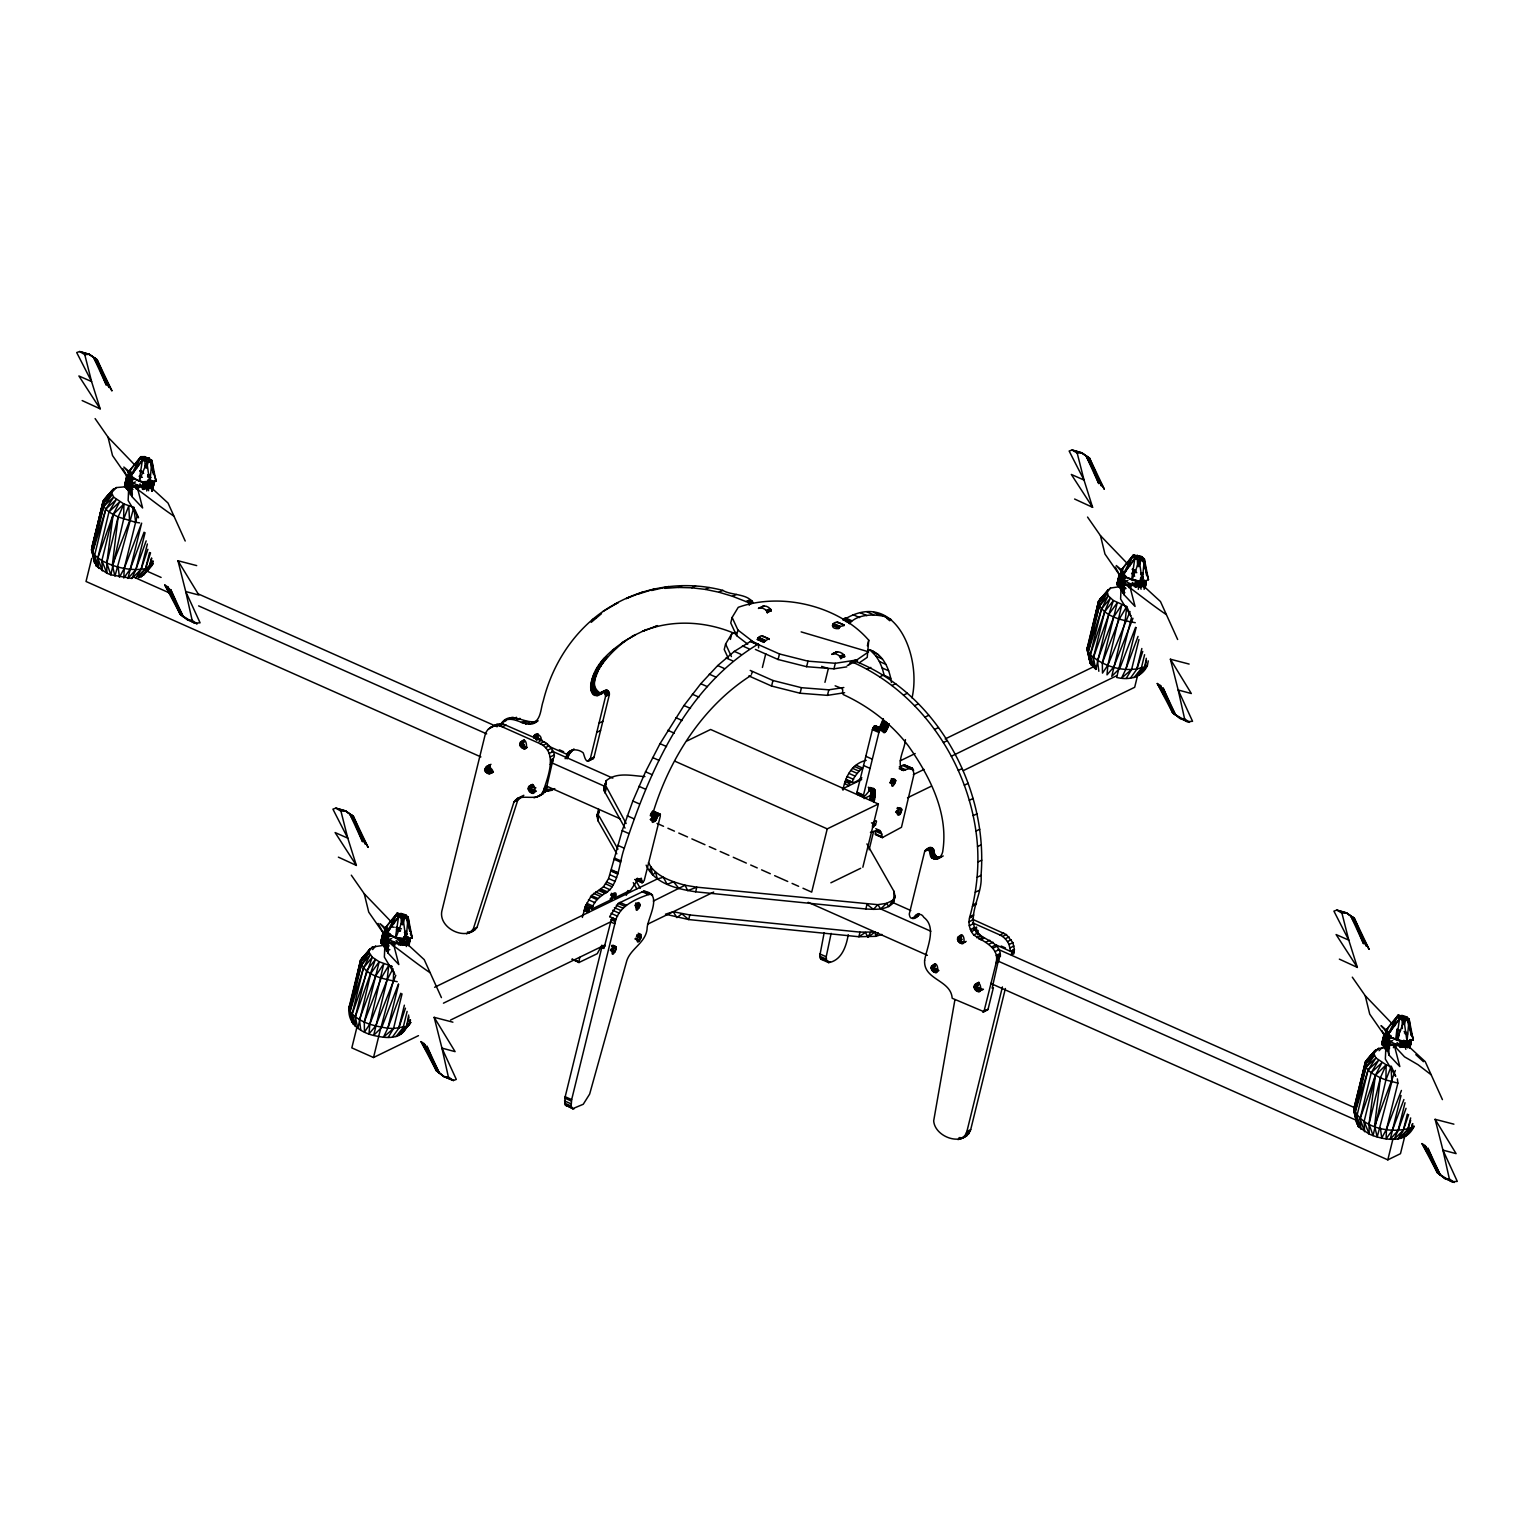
<?xml version="1.0" encoding="UTF-8"?>
<svg xmlns="http://www.w3.org/2000/svg" width="1534" height="1534" viewBox="0 0 1534 1534"><rect width="100%" height="100%" fill="white"/><g stroke="black" fill="none" stroke-linecap="round" stroke-linejoin="round"><path stroke-width="1.5" d="M837.717 622.67C833.288 620.407 828.264 629.439 838.83 628.633M844.237 625.565L840.21 626.447L838.964 628.211L832.463 625.316M974.09 987.359C981.434 972.288 984.214 1002.776 974.09 987.359L977.906 985.518L978.826 982.508M547.331 745.639L566.698 754.229C570.341 748.458 578.26 748.841 583.15 752.772C584.55 755.648 585.643 765.025 590.226 759.081L605.566 696.436C604.243 685.391 595.211 702.936 591.434 691.297C588.136 665.334 616.342 645.315 635.69 634.616L621.903 642.688M601.788 693.982C578.778 682.131 615.364 647.482 625.699 640.848M931.138 968.261C938.501 953.208 941.224 983.697 931.138 968.261L934.954 966.401L935.376 964.1L931.56 965.96M519.873 744.527C527.351 729.475 529.863 759.982 519.873 744.527L523.669 742.686L524.302 740.04L520.505 741.9M528.195 788.917C535.673 773.865 538.185 804.372 528.195 788.917L532.01 787.076L532.643 784.43L528.827 786.29M957.484 939.268C964.982 924.177 967.417 954.762 957.484 939.268L961.3 937.427L961.722 935.126L957.906 936.967M488.023 765.965C504.13 777.297 472.779 774.133 490.036 764.814L487.179 766.156M489.576 773.941L493.373 772.081L489.25 768.994L490.247 764.737M747.729 644.184L736.569 635.575L730.759 622.977L732.121 617.435L738.237 607.33C780.998 591.951 838.83 605.642 868.743 640.215L867.228 657.357L859.347 662.803M841.572 688.459C844.199 689.725 841.341 692.85 843.278 694.576C868.627 706.215 891.446 723.645 908.416 745.965C929.393 775.648 948.415 812.579 942.931 850.085C942.72 855.665 937.121 862.319 931.579 857.602C930.429 854.649 929.048 845.56 924.676 851.447L909.259 914.053C911.004 925.673 918.041 907.725 923.851 917.37C937.293 927.571 926.421 948.261 924.618 960.533M940.879 857.238C931.215 859.788 936.392 840.996 925.903 849.74M147.878 549.287L141.09 569.382L131.866 578.452L110.793 574.79L123.64 519.144L123.909 503.977L113.65 497.15L111.522 492.587L112.059 490.554L116.316 487.582L128.914 486.489M1365.356 1067.012L1366.756 1059.994L1375.94 1049.716L1366.756 1059.994L1355.96 1103.886L1365.318 1062.084L1374.33 1051.384L1365.318 1062.084L1354.004 1108.296C1361.003 1129.062 1395.326 1135.007 1413.945 1126.512C1406.525 1143.175 1386.889 1140.51 1373.064 1135.62L1385.911 1079.974L1386.161 1064.807L1375.921 1057.981L1373.793 1053.417L1374.33 1051.384L1378.587 1048.412L1389.574 1047.281M868.781 790.93L868.743 789.588L875.262 792.464L874.073 802.224M869.74 800.288L870.948 791.908M758.582 644.74L750.433 641.461L734.326 651.394L717.701 665.564L700.789 683.723L683.972 705.525L660.023 743.664L645.546 771.775L632.833 801.016L622.21 830.603L608.614 878.522L603.437 886.805L591.434 895.568L585.413 906.153L591.913 909.068L611.913 899.327C607.33 899.499 612.967 896.201 614.309 898.176L630.666 890.199L637.895 879.653L641.385 878.253L641.941 882.721L644.165 880.765L660.291 816.203C660.061 808.245 650.148 834.036 652.199 815.513C668.556 760.135 702.054 706.656 750.989 675.478M517.303 798.505C526.047 794.516 541.464 802.685 544.282 788.227C548.482 774.996 557.513 752.043 540.045 743.664L502.27 726.867C495.367 723.358 486.451 727.787 484.993 735.361L441.811 911.215C438.456 928.3 466.24 941.914 477.016 927.399L517.783 800.077L523.823 795.283L517.303 798.505L513.967 801.937L473.201 929.24L469.174 932.94M924.618 960.552C923.41 980.092 950.927 979.727 952.173 998.25L983.908 1011.692L996.122 962.93C1000.072 947.705 983.601 941.665 973.745 934.973C969.469 930.045 967.916 923.008 969.814 916.776C977.561 888.972 980.053 859.73 975.931 831.102C965.691 759.253 919.403 691.7 852.31 662.036C849.107 660.694 850.085 666.312 847.247 665.353M986.745 1010.043L988.049 1009.314L993.399 987.57L992.134 988.184L999.094 957.254M995.624 944.733L1010.561 951.387L1014.377 949.488L1013.916 953.803L1011.385 955.03L1011.826 950.773L1014.377 949.488L1012.881 942.662L1006.381 934.589L972.307 919.154M185.211 541.023L168.031 503.056L151.348 487.716L148.012 488.694L131.598 485.012L128.76 486.048L128.147 500.506L138.52 517.783L134.954 509.633M441.428 997.618L424.228 959.651L407.545 944.311L404.228 945.27L387.814 941.608L384.976 942.643L384.363 957.101L394.717 974.358L391.17 966.228M762.724 636.629C762.379 634.079 757.47 637.569 757.336 639.62M769.224 639.525L768.63 638.662L764.009 641.979L757.508 639.084M1177.652 639.505L1160.471 601.539L1143.789 586.199L1140.452 587.158L1124.039 583.495L1121.201 584.531L1120.606 598.989L1130.961 616.246L1127.394 608.116M1442.42 1099.61L1425.22 1061.624L1408.538 1046.303L1405.221 1047.262L1388.807 1043.58L1385.969 1044.635L1385.355 1059.093L1395.71 1076.35L1391.261 1066.168M152.575 481.772L156.008 481.216L151.885 460.488L144.81 456.653L140.84 456.691L128.396 472.146L128.3 474.198C134.704 481.024 147.283 485.127 156.008 481.216L156.104 479.164M137.907 480.334L130.313 476.633L140.84 456.691L151.885 460.488L149.833 483.037L139.191 481.139L142.298 460.603L146.133 458.129L149.392 458.225L153.515 474.428M388.639 950.773L384.229 946.996L387.795 930.716L389.463 929.681L397.057 913.286L405.59 914.82L408.102 917.083L412.205 937.811C403.365 942.068 390.902 937.868 384.516 930.793L384.612 928.741L397.057 913.286L405.59 914.82L409.712 931.004M393.701 971.597L393.241 981.146L378.63 1036.428C363.385 1034.261 345.975 1024.846 349.33 1006.304L360.548 960.15L372.455 947.034L384.037 945.289M402.541 945.347L404.056 939L410.019 939.172L395.983 937.542L386.53 933.228L397.057 913.286L402.349 914.724L408.102 917.083L406.031 939.633L395.408 937.734L398.514 917.198L402.349 914.724L405.59 914.82L402.617 924.81M996.563 958.482L1000.36 956.602C1001.069 940.515 981.664 940.879 975.202 929.757C968.107 911.982 982.93 893.747 981.031 875.377C988.395 787.747 936.43 692.428 853.863 660.694M1124.019 572.604L1125.688 571.568L1133.281 555.174L1138.573 556.612L1143.29 560.619L1148.448 579.699L1144.326 558.97L1141.833 556.708L1133.281 555.174L1120.836 570.629L1120.74 572.681C1127.145 579.756 1139.589 583.955 1148.448 579.699L1141.833 556.708L1133.281 555.174L1120.836 570.629L1125.477 576.017L1121.987 590.763L1124.882 592.661M1131.517 617.377L1116.656 677.434C1128.41 680.387 1141.795 677.875 1147.355 665.583L1148.276 660.905M1126.512 576.937L1122.754 575.116L1132.245 556.823L1138.573 556.612L1144.326 558.97L1142.274 581.52L1131.632 579.622L1134.738 559.085L1138.573 556.612L1141.833 556.708L1138.861 566.698M1386.966 1046.303L1385.202 1048.988L1388.788 1032.708L1390.456 1031.673L1398.03 1015.278L1406.582 1016.812L1409.094 1019.075L1413.197 1039.803C1404.339 1044.06 1391.894 1039.86 1385.509 1032.785L1385.605 1030.714L1398.03 1015.278L1406.582 1016.812L1411.299 1035.316L1413.313 1037.751L1413.197 1039.803L1409.784 1040.359M1391.261 1037.042L1387.522 1035.22L1396.995 1016.927L1398.03 1015.278L1403.342 1016.716L1409.094 1019.075L1407.023 1041.624L1403.111 1040.934M408.753 937.6L407.066 938.635L412.205 937.811L410.307 933.324M895.741 780.557C890.947 772.503 889.662 796.779 895.741 780.557L891.407 778.62M131.751 495.137L131.598 485.012C145.519 494.983 159.095 506.143 173.706 516.018M387.968 951.732L387.814 941.608C401.735 951.579 415.311 962.738 429.923 972.614M1124.192 593.62L1124.039 583.495C1137.96 593.466 1151.535 604.626 1166.166 614.501M133.4 478.378L128.856 474.677L126.67 476.058L126.536 488.656L130.294 491.11L132.231 482.942L135.491 481.964M388.965 930.793L382.886 932.653L382.752 945.251L386.51 947.705L388.447 939.537L391.707 938.559M1125.208 572.681L1119.111 574.541L1118.995 587.139L1122.735 589.593L1125.994 588.538M1391.28 1035.987L1386.046 1033.264L1383.879 1034.625L1383.745 1047.223L1387.484 1049.697L1389.44 1041.528L1392.68 1040.551M152.288 491.129L153.879 482.961L147.283 481.81M1145.208 587.56L1146.32 581.424L1144.882 587.58L1146.186 583.476L1137.02 581.29L1135.582 587.349M1409.976 1047.664L1411.088 1041.528L1409.631 1047.684M996.525 960.226L999.075 958.923M831.869 654.424C834.438 652.295 840.881 655.306 840.805 658.853M844.64 656.878C844.755 653.944 838.216 650.282 835.685 652.564M912.021 697.893C921.761 655.881 894.859 587.349 843.086 620.196M397.229 981.702C384.305 978.98 362.772 975.72 360.548 960.15L370.269 948.568L360.317 962.566L349.1 1008.72L352.302 1022.507L349.1 1008.72L361.276 965.212L369.138 952.48L369.176 950.371L360.548 960.15L351.228 1001.913M1135.275 622.708C1122.006 620.235 1104.691 616.936 1098.363 603.571L1107.184 593.485L1099.322 606.218L1087.146 649.726L1090.348 663.513L1087.376 647.31L1098.593 601.155L1108.315 589.574L1107.203 591.395L1108.238 595.806L1113.396 600.561L1108.814 614.386L1095.832 669.418L1090.348 663.513L1087.146 649.726L1098.593 601.155L1110.482 588.059L1122.083 586.295M858.139 794.286L856.988 792.215L872.386 729.59L874.131 726.253L875.837 726.368M875.262 792.464C873.613 779.349 863.776 801.668 863.508 795.111L878.905 732.466C882.97 721.805 882.146 744.143 889.26 723.684M1146.473 660.368L1144.767 667.29L1138.765 675.343L1147.355 665.583C1128.43 674.538 1102.141 667.29 1088.085 652.353L1101.489 608.979L1108.238 595.806L1099.322 606.218L1088.085 652.353L1091.499 665.43L1090.175 655.076L1104.672 611.721L1113.396 600.561L1126.761 606.505L1125.189 620.81L1111.747 676.321L1119.82 668.325L1135.601 627.31M901.666 810.316C901.973 804.736 896.604 811.39 897.313 813.998C898.924 819.194 905.769 806.059 897.313 808.38M609.631 916.68L618.298 903.43L643.686 891.158C664.164 893.478 646.773 918.924 647.08 929.144C645.411 942.892 631.049 948.28 626.85 960.552L589.65 1094.087L583.246 1104.269L572.623 1108.718L565.202 1104.844L564.838 1098.152L601.788 947.533L605.316 945.826M572.623 1108.718L571.147 1106.052L571.664 1099.61L614.846 923.756C617.684 907.035 634.136 899.576 648.518 894.552L651.586 894.264M616.169 948.856C612.699 939.115 609.132 964.944 616.169 948.856L611.836 946.919M640.177 904.868C636.687 895.147 633.139 920.975 640.177 904.868L635.824 902.932M641.289 936.622C637.818 926.9 634.271 952.729 641.289 936.622L636.955 934.685M133.822 507.351L114.954 576.094L112.327 565.279L118.118 516.958L123.909 503.977L133.822 507.351L135.625 522.308L124.235 568.405L123.813 577.992L130.179 569.248L144.081 532.183M1374.579 1126.109L1380.37 1077.788L1386.161 1064.807L1391.05 1066.686L1391.837 1081.777L1377.206 1136.924L1374.579 1126.109L1395.365 1070.444M534.216 735.63L538.012 733.77L537.725 736.435L533.909 738.295C533.084 729.168 546.066 737.471 539.048 741.708M590.053 758.774L592.527 759.042L594.022 757.221L609.381 694.576L607.617 690.492L604.166 691.067M767.326 612.967C767.307 609.477 761.056 606.544 758.429 608.461M771.123 611.126C771.103 607.656 764.852 604.607 762.245 606.601M94.533 561.022L91.752 547.465L102.797 503.67L112.078 494.811L103.718 506.297L92.539 552.528L94.724 563.323L91.561 549.901L103.718 506.297L113.65 497.15L105.827 509.058L94.629 555.25L98.732 568.405L97.812 558.012L109.01 511.819L119.69 501.829L113.152 514.484L106.786 563.112L106.901 573.217L110.793 574.79L106.786 563.112L118.118 516.958C112.02 513.737 102.049 509.633 103.066 501.273L112.059 490.554L103.066 501.273L91.561 549.901L96.124 565.835L106.901 573.217L101.877 560.639L94.629 555.25L91.561 549.901L102.797 503.67L111.522 492.587L103.066 501.273L93.651 543.036L104.485 499.164L113.689 488.886L104.485 499.164L103.085 506.201M1386.161 1064.807L1375.404 1075.315L1369.037 1123.943L1369.153 1134.048L1373.064 1135.62L1369.037 1123.943L1380.37 1077.788C1374.291 1074.567 1364.301 1070.444 1365.318 1062.084L1373.793 1053.417L1365.049 1064.5L1354.004 1108.296L1358.376 1126.665L1369.153 1134.048L1364.129 1121.469L1375.404 1075.315L1381.942 1062.64L1371.262 1072.649L1360.083 1118.842L1360.984 1129.235L1356.881 1116.081L1368.098 1069.888L1375.921 1057.981L1365.989 1067.127L1353.813 1110.731L1356.976 1124.154L1354.79 1113.358L1365.989 1067.127L1374.33 1055.641L1365.049 1064.5L1353.813 1110.731L1356.804 1121.853M601.884 945.174L597.244 953.688L578.855 962.566L579.756 957.331M644.932 776.587C632.315 775.878 617.032 771.736 606.313 780.595L604.051 790.643L625.009 828.111M1404.204 1024.789L1406.582 1016.812L1403.342 1016.716L1399.507 1019.19L1396.4 1039.726L1401.903 1041.126M1398.049 1039.937L1399.104 1033.13L1397.167 1038.825M378.63 1036.428C389.003 1038.614 402.464 1038.345 406.721 1026.284L408.658 1015.048M1136.867 676.571L1144.767 667.29L1146.32 658.297M545.912 789.626L543.381 790.835L547.178 789.013L545.548 791.659L541.751 793.519L546.43 788.323L553.16 758.793L550.629 760.001L553.065 760.96L550.533 762.187M954.896 999.861L933.688 1120.817C934.743 1137.365 964.081 1147.72 970.696 1129.657L1005.384 988.51M758.563 645.258L758.582 647.923M646.14 865.176C654.596 883.833 677.261 888.991 695.688 891.81L865.866 908.991C875.185 909.489 886.537 910.352 893.344 902.759L895.089 896.278L893.919 891.273L866.921 843.911M407.124 1011.385L403.174 1027.55L395.945 1036.62L409.31 1024.559L410.23 1019.88L409.31 1024.559L400.738 1034.338L410.728 1022.469L401.85 1032.881L408.044 1023.772M145.078 488.004L145.979 483.555M404.42 937.964L405.321 933.535L406.069 934.858L402.33 944.561M591.913 909.048C594.137 899.25 602.9 895.147 609.938 889.701C619.506 877.985 619.429 861.935 624.28 848.225C649.285 771.238 686.101 686.868 758.333 644.012M848.244 934.724C846.346 946.037 841.725 960.418 828.667 962.623L820.958 959.229L819.712 956.219L824.142 932.806M828.667 962.623L826.634 960.917L826.212 956.756L831.14 933.362M1397.34 1038.595L1398.318 1034.184L1399.008 1035.603M1091.383 636.111L1089.408 642.957L1098.593 601.155L1107.203 591.395L1098.363 603.571M905.424 739.599C904.792 749.551 896.796 760.845 901.915 770.298L912.27 768.17L914.091 773.788L901.474 827.286L882.357 837.602L875.646 834.688L875.281 831.121L881.782 834.017L882.146 837.583M605.067 793.097L606.198 788.495L604.051 790.643L604.971 784.277L626.14 823.49M132.864 478.723L126.67 476.058L124.618 486.278L126.536 488.656L133.036 489.327M150.006 488.79L151.444 482.616M387.162 943.468L380.969 940.879L382.752 934.666L384.708 937.082L391.132 936.2L382.886 932.653L380.815 942.873L382.752 945.251L389.233 945.922M387.853 942.528L380.969 940.879L383.136 939.498L385.053 931.272L390.288 934.014M406.222 945.385L408.14 937.159L403.825 936.699M1125.304 577.206L1119.111 574.541L1117.059 584.761L1118.995 587.139L1125.477 587.81M1125.86 576.861L1121.296 573.16L1119.379 581.386L1117.193 582.767L1123.387 585.355M1390.072 1037.31L1383.879 1034.625L1381.961 1042.871L1383.745 1047.223L1388.059 1047.684M1388.155 1045.44L1381.961 1042.871L1384.128 1041.49L1386.046 1033.264L1390.609 1036.965M1407.215 1047.377L1408.174 1043.254M153.879 482.961L152.441 489.097L153.745 484.993L144.579 482.807L143.122 488.867M129.527 492.299L133.036 477.534L128.3 474.198L131.502 475.674L128.012 490.401L132.442 494.178M145.078 481.427L143.161 489.538L144.579 482.807L151.559 486.412L153.745 484.993M1386.736 1050.867L1390.245 1036.102L1385.605 1030.714L1396.995 1016.927L1403.342 1016.716L1408.039 1020.704L1413.197 1039.803L1409.727 1039.592M130.946 486.872L124.753 484.284L126.555 478.071L128.492 480.487L126.536 488.656L130.85 488.042M136.219 489.116L137.197 485.032L128.492 480.487L130.294 491.11M142.451 488.368L143.947 482.021L139.191 481.139L146.88 462.175L146.133 458.129L139.805 458.34L128.396 472.146L131.502 475.674M146.324 488.752L147.839 482.405L150.869 482.04M146.689 490.976L147.648 486.911L151.559 486.412L151.713 490.918M150.083 481.791L150.274 474.294L148.184 475.751L151.08 477.611M150.62 487.87L152.115 481.561M408.984 945.673L410.096 939.537L409.962 941.588C402.042 946.075 391.707 941.684 384.708 937.082L382.752 945.251L387.067 944.637M392.436 945.711L393.413 941.627L394.794 945.443M398.648 944.963L400.911 939.134M406.299 938.386L406.491 930.889L404.401 932.346L407.296 934.206M406.318 946.555L408.332 938.156M1124.077 584.416L1117.193 582.767L1118.995 576.554L1120.932 578.97L1118.995 587.139L1123.31 586.525M1127.931 580.446L1124.671 581.424L1122.735 589.593L1120.932 578.97L1125.227 578.395M1128.66 587.599L1129.638 583.514L1120.932 578.97M1134.892 586.851L1136.406 580.485L1126.589 577.551L1132.226 579.43L1139.321 560.658L1138.573 556.612M1138.266 589.344L1140.299 580.887L1146.243 581.06L1140.299 580.887L1142.274 581.52L1139.321 560.658L1132.245 556.823M1143.559 584.243L1144.556 580.044M1388.845 1044.501L1381.961 1042.871L1383.745 1036.658L1385.701 1039.074L1383.745 1047.223L1388.059 1046.61M1393.428 1047.703L1394.387 1043.619L1385.701 1039.074L1387.484 1049.697M1395.882 1037.962L1396.899 1029.391L1400.58 1030.33M1399.641 1046.955L1401.156 1040.589L1391.338 1037.655L1396.975 1039.534L1404.07 1020.762L1403.342 1016.716M1400.331 1047.434L1401.769 1041.375L1410.954 1043.58L1409.746 1047.684M1403.533 1047.319L1405.048 1040.972L1410.992 1041.164M1407.809 1046.437L1409.305 1040.129L1407.637 1047.185M1135.428 586.333L1136.541 581.712M401.122 943.372L402.234 938.75M1138.611 586.697L1140.836 577.455L1143.271 577.014L1142.14 581.635M113.152 514.484L97.812 558.012L102.337 570.878L101.877 560.639L113.152 514.484L123.909 503.977M118.118 516.958L135.625 522.308L137.312 515.366M358.036 974.205L351.267 1001.913L353.338 995.106M359.148 969.584L361.966 958.041L372.455 947.034M1089.313 642.919L1100.012 599.046L1110.482 588.059M1144.594 654.711L1141.219 668.556L1133.99 677.625L1144.767 667.29M91.695 558.395L86.019 581.482L480.89 756.914M145.653 487.601L146.785 482.999M356.943 1027.109L351.823 1047.875L373.529 1057.52L418.475 1035.642M373.529 1057.52L378.63 1036.735M402.982 945.251L405.244 936.008M388.16 1037.406L393.548 1028.528L402.042 993.859M392.34 1037.233L398.706 1028.317L404.382 1005.192M398.84 1035.565L406.721 1026.284L409.003 1017.042M488.579 770.49L489.653 766.137M599.391 811.716L596.899 815.858L597.992 812.675L598.068 820.863L596.899 815.858L598.701 809.262L598.068 820.863L616.841 853.805M582.345 917.447L585.394 906.191M649.668 871.37L650.799 866.748L648.441 862.626M735.975 632.392L731.718 633.868L725.601 643.973L724.24 649.496L728.113 657.913M730.376 639.41L731.718 633.868M736.569 635.575L737.931 630.033L732.121 617.435M689.821 914.954L688.689 919.556L665.468 914.206L673.234 911.733L689.821 914.954L859.999 932.116L875.013 932.02L875.818 936.334L858.867 936.737L688.689 919.556L681.825 913.785L676.935 917.6L673.234 911.733M695.688 891.81L696.819 887.189L877.812 904.677L886.614 903.334L892.577 900.439L895.089 896.278L893.344 902.759L910.793 910.525M751.487 674.231L752.408 671.681M762.398 667.463L765.773 653.695M844.601 692.716L827.459 695.362L800.096 693.234L771.583 686.043L772.944 680.502L750.222 670.416M846.826 666.849L833.959 668.824L806.616 666.696L778.102 659.505L779.464 653.963L754.67 642.957L737.931 630.033M800.096 693.234L801.457 687.692L828.82 689.821L843.815 687.52M806.616 666.696L807.977 661.154L835.321 663.282L856.758 659.984L868.589 651.835L801.151 631.893M824.947 682.342L828.341 668.575L821.61 666.389M827.459 695.362L828.82 689.821M833.959 668.824L835.321 663.282M867.381 645.756L868.743 640.215M862.837 867.247L878.368 804.008L827.229 828.878L811.697 892.117L802.991 888.244M842.971 790.202C845.042 777.105 852.041 763.472 866.211 760.327M869.107 849.798L873.613 831.428M859.999 932.116L858.867 936.737L865.425 932.48L867.976 937.121L875.013 932.02M865.866 908.991L866.998 904.37L873.44 909.374L877.812 904.677L880.65 908.933L930.85 931.234M960.648 1138.976L965.059 1135.543L966.899 1131.498L1002.431 986.918M1126.186 678.412L1131.593 669.533L1138.957 639.486M1130.366 678.239L1136.752 669.323L1141.852 648.518M1138.075 673.445L1134.681 687.29L963.237 770.662M1397.397 1040.071L1399.104 1033.13M1408.48 1046.13L1409.612 1041.528M990.676 983.409L1387.81 1159.857L1392.91 1139.091M1405.029 1135.218L1400.484 1153.683L1387.81 1159.857M142.394 489.097L144.1 482.175M147.36 543.995L141.09 569.382L135.606 578.222L145.557 568.654L153.112 563.592L145.903 571.933M149.546 552.489L145.557 568.654L138.616 577.609L141.281 576.688L151.693 565.682L152.901 561.08L151.693 565.682L143.314 575.269L153.112 563.592M141.281 576.688L149.143 567.407L151.425 558.165M392.972 968.683L387.143 979.804L369.828 1024.156L364.459 1032.094L364.287 1021.97L379.205 961.78L372.283 957.158L369.138 952.48L360.317 962.566M406.721 1026.284L393.548 1028.528L383.481 1037.118L387.814 1028.202L398.648 984.291M1130.04 611.548L1107.874 665.162L1102.486 673.1L1102.332 662.976L1117.251 602.785L1108.814 614.386L1093.32 657.856L1093.339 667.386L1090.175 655.076L1101.489 608.979L1110.328 598.164L1104.672 611.721L1093.32 657.856L1095.832 669.418M1131.593 669.533L1121.507 678.124L1125.86 669.207L1136.119 627.617M1397.359 1078.862L1397.877 1083.119L1386.487 1129.235L1386.084 1138.822L1392.45 1130.079L1403.898 1099.552M1407.349 1114.067L1403.342 1130.213L1397.858 1139.053L1407.809 1129.484L1410.666 1120.434M1410.666 1117.941L1407.809 1129.484L1400.868 1138.439M1413.945 1126.512L1403.533 1137.519L1411.395 1128.238L1412.526 1123.617M145.059 532.682L135.874 569.593L131.866 578.452M1401.041 1095.506L1390.245 1139.225L1398.126 1130.424L1406.045 1108.334M1405.029 1102.735L1398.126 1130.424L1394.138 1139.283L1403.342 1130.213L1408.634 1114.585M144.79 488.675L146.535 481.753M1402.306 1047.319L1404.051 1040.416M404.151 938.118L405.321 933.535M913.229 918.502C917.083 919.077 922.835 909.969 915.721 915.242M409.31 1024.559L410.518 1019.976M589.727 908.128L588.366 912.481L584.032 910.563M603.859 788.361L604.971 784.277M144.886 489.25L146.689 482.673M614.309 898.176C620.004 889.912 609.976 892.117 611.913 899.327M1407.752 1047.875L1409.535 1041.298M609.65 916.642L616.15 919.537L611.798 917.658L603.955 948.491L601.788 947.533M883.373 718.698L879.442 727.845M1090.521 659.946L1090.022 661.672L1087.376 647.31L1089.984 657.837M149.143 567.407L151.789 558.28M1411.395 1128.238L1412.718 1123.674M146.401 468.215L149.392 458.225L140.84 456.691L133.247 473.086L131.579 474.121L130.601 470.785L128.396 472.146M849.261 664.51L853.057 662.669M150.543 552.834L145.557 568.654C130.678 571.3 115.127 567.522 101.877 560.639M604.511 786.233L606.313 780.595L606.237 784.085L604.511 786.233L552.144 762.973M626.255 895.338L627.962 890.525M398.706 1028.317L405.455 1008.183M1136.752 669.323L1142.753 651.432M1141.814 581.29L1143.271 577.014M845.157 781.592L849.51 783.51L845.905 779.445L850.219 781.42L848.916 785.619L844.582 783.682M143.985 487.812L146.209 481.408M1375.404 1075.315L1360.083 1118.842L1364.589 1131.709L1364.129 1121.469M567.12 758.927L569.785 753.347L573.62 749.436M146.171 540.888L135.874 569.593L127.974 578.395L141.646 523.152L124.235 568.405L119.441 577.225L118.156 567.043M392.205 966.382L379.205 961.78L370.768 973.381L357.786 1028.413L355.294 1016.85L375.351 959.555L366.645 970.715L355.294 1016.85L355.294 1026.38L352.13 1014.07L372.283 957.158L363.443 967.973L352.13 1014.07L353.453 1024.424L350.059 1011.328L363.443 967.973L370.193 954.8L361.276 965.212L350.059 1011.328C358.879 1022.699 374.296 1026.131 387.814 1028.202L400.815 993.227M1125.86 669.207L1138.036 636.418M399.626 944.714L402.004 938.52M928.492 849.587L929.7 847.899M1137.653 585.72L1139.244 581.597M398.399 984.138L381.793 1027.32L373.702 1035.297L387.143 979.804L388.716 965.5L381.237 978.021L364.287 1021.97M1401.424 1090.444L1386.487 1129.235L1381.712 1138.055L1380.408 1127.874M123.64 519.144L128.779 505.875L129.565 520.946L112.327 565.279M1102.332 662.976L1119.283 619.027L1126.761 606.505M1380.37 1077.788L1385.911 1079.974L1391.05 1066.686M152.537 481.005L156.008 481.216L150.85 462.137L142.298 460.603L130.313 476.633L133.036 477.534L128.012 490.401L129.776 487.735M149.258 488.004L151.77 481.599M405.475 944.599L407.986 938.194M1122.217 586.218L1120.453 588.883L1123.943 574.157L1120.74 572.681L1125.477 576.017L1120.453 588.883L1121.987 590.763M1385.202 1048.988L1390.245 1036.102L1385.509 1032.785L1388.711 1034.261M1134.182 585.911L1135.908 581.501M387.718 932.269L384.612 928.741L396.002 914.935L402.349 914.724L403.097 918.77L395.983 937.542L390.345 935.663L392.148 935.97L384.516 930.793L389.252 934.129L385.743 948.875L389.866 949.661M1401.06 1046.936L1403.744 1040.32M849.337 623.724C857.161 613.888 874.783 613.753 886 616.86M873.057 823.068C869.855 835.934 881.667 815.263 873.517 822.205M856.164 765.217L862.664 768.112C857.161 771.64 843.259 791.295 861.859 777.776M567.963 753.616L565.106 758.659L567.657 757.413M395.791 975.375L375.734 1025.958L368.985 1033.858L369.828 1024.156L383.749 963.812L375.715 975.854L359.378 1019.516L360.797 1030.254M1132.974 618.317L1113.78 666.964L1107.011 674.864L1107.874 665.162L1121.776 604.818L1113.761 616.86L1097.424 660.521L1098.843 671.278M867.976 937.121L870.449 932.442M978.021 935.069L978.098 930.544L973.476 928.511M501.311 724.873L500.429 724.815C510.093 708.497 525.606 726.176 538.051 720.692C527.255 730.778 515.846 714.94 504.705 720.539M109.01 511.819L116.277 499.547L105.827 509.058L92.539 552.528L96.124 565.835L94.629 555.25M1371.262 1072.649L1378.529 1060.378L1368.098 1069.888L1354.79 1113.358L1358.376 1126.665L1356.881 1116.081M93.133 545.356L91.752 547.465L93.037 551.339M1355.385 1106.187L1354.004 1108.296L1355.289 1112.15M351.995 1020.666L349.33 1006.304L350.711 1004.233M878.215 932.864L875.818 936.334L881.858 934.417M147.015 570.054L152.115 562.959M1410.532 1129.101L1405.585 1136.1L1413.984 1126.09L1406.716 1134.431L1409.842 1128.986M412.205 937.811L407.066 918.732L398.514 917.198L386.53 933.228L389.252 934.129L384.229 946.996L385.974 944.33M1134.738 559.085L1122.754 575.116L1125.477 576.017M1408.039 1020.704L1399.507 1019.19L1387.522 1035.22L1390.245 1036.102M134.57 470.305L144.81 456.653L145.097 467.774M1127.011 568.788L1137.25 555.135L1137.538 566.238M1391.779 1028.892L1401.999 1015.24L1402.364 1028.566M147.686 477.132L147.763 474.658M372.609 949.604L375.6 945.979M146.133 569.9L151.924 562.94M368.505 951.694L361.966 958.041M1106.551 592.699L1100.012 599.046M1142.849 670.416L1139.877 673.886L1147.355 664.912M107.035 497.457L116.316 487.582M1369.306 1058.268L1378.587 1048.412M402.215 1031.174L410.728 1022.469M1379.066 1050.713L1382.153 1047.569M536.977 797.105L545.548 791.659M880.65 908.933L886.614 903.334L888.857 906.671L892.577 900.439L893.344 902.759M537.725 736.435L536.574 740.193L539.105 738.966L542.039 740.059M753.041 603.303C748.515 593.39 731.104 595.595 722.802 590.379C686.58 580.926 646.984 585.7 614.425 604.396C578.069 624.338 553.045 661.096 543.266 700.961C540.677 708.075 541.368 717.854 534.235 722.552M591.204 622.344L601.501 613.658M146.631 483.459L145.346 484.591L148.836 485.051M550.629 760.001C560.006 757.182 549.421 743.932 543.861 741.804L503.344 724.106L497.131 724.278L488.406 729.072M1140.625 574.234L1142.715 572.776M1405.374 1034.338L1407.464 1032.861L1404.109 1031.481M977.254 983.447L978.922 982.316L975.03 984.349M1131.018 587.33L1129.638 583.514L1140.088 585.374L1146.186 583.476M1410.954 1043.58L1404.856 1045.479L1394.387 1043.619L1395.787 1047.434M1120.836 570.629L1123.041 569.248M1387.81 1029.352L1385.605 1030.714L1388.788 1032.708M544.302 791.18L550.974 790.451L553.889 788.687M833.614 623.609L840.21 626.447M653.331 901.091L685.084 885.233L696.819 887.189L687.673 890.64L685.084 885.233C672.601 881.762 658.93 877.544 650.799 866.748L652.679 875.166L655.536 872.098L657.338 878.944L434.601 987.282M963.026 942.988L966.171 941.416M525.05 748.419L527.255 747.307L524.206 748.63L526.737 747.384L523.209 745.505L520.448 746.368L523.554 745.946L521.004 747.173M912.27 768.17L904.235 764.891L899.288 766.942L905.808 769.838M614.425 604.396L618.24 602.536L603.054 611.433M630.091 596.726L626.294 598.586L642.573 592.066M592.354 619.583L596.17 617.742M638.758 593.926L655.44 588.653M651.643 590.513L668.632 586.506M664.816 588.347L678.22 587.445L682.036 585.604M678.22 587.445L691.776 587.79L695.573 585.95M691.776 587.79L705.391 589.401L709.187 587.541M705.391 589.401L719.005 592.239L722.802 590.379M653.695 627.444L657.511 625.604L642.516 631.356C672.448 618.95 707.116 621.212 736.416 634.29M612.603 649.994L616.419 648.153M603.993 658.412L607.809 656.571M603.169 659.352L606.985 657.492M719.005 592.239L732.562 596.304L736.358 594.444M602.383 660.291L606.198 658.431M601.635 661.25L605.451 659.39M600.944 662.228L604.741 660.368M599.027 665.066L602.824 663.206M597.301 667.865L601.098 666.005M595.748 670.588L599.545 668.747M594.387 673.273L598.183 671.413M593.773 674.577L597.589 672.717M593.217 675.842L597.033 674.001M732.562 596.304L746.138 601.635L749.934 599.794M592.718 677.108L596.515 675.248M490.746 727.25L494.562 725.409M746.138 601.635L751.392 600.446M493.315 726.138L497.131 724.278M507.812 719.312L511.608 717.452M592.258 678.335L596.074 676.494M509.23 719.062L513.046 717.203M747.595 602.287L751.89 600.791M496.345 725.659L500.161 723.799M502.097 722.629L505.894 720.788M591.856 679.543L595.671 677.702M748.074 602.632L752.369 601.309M749.244 605.163L748.956 603.821L752.734 601.922M512.701 719.158L516.517 717.298M591.51 680.712L595.326 678.872M749.167 604.492L752.964 602.632M499.528 725.966L503.344 724.106M591.223 681.863L595.019 680.022M590.973 682.975L594.789 681.134M502.27 726.867L506.067 725.026M516.153 720.194L519.949 718.353M590.801 684.068L594.598 682.208M590.667 685.104L594.483 683.244M590.609 686.12L594.406 684.26M590.59 687.079L594.387 685.238M590.648 688.018L594.444 686.158M521.426 722.591L525.222 720.731M590.743 688.9L594.559 687.04M590.916 689.744L594.732 687.884M758.678 608.135L763.683 605.949M760.289 607.924L764.085 606.083M523.19 723.377L527.006 721.536M591.146 690.53L594.962 688.689M591.434 691.297L595.25 689.437M525.51 724.029L529.326 722.188M591.798 691.987L595.595 690.147M592.22 692.639L596.017 690.799M529.153 724.221L532.969 722.361M592.699 693.253L596.515 691.393M593.255 693.809L597.071 691.949M532.547 723.396L536.344 721.555M593.869 694.288L597.685 692.448M766.118 610.513L770.087 608.749M766.655 610.877L770.471 609.017M594.559 694.729L598.375 692.889M766.962 611.241L770.777 609.381M595.307 695.113L599.123 693.253M600.849 692.409L605.872 690.07M767.192 611.644L770.988 609.784M600.35 692.927L606.563 690.089M600.005 693.579L603.802 691.738M767.326 612.085L771.142 610.225M596.477 695.631L607.272 690.319M767.384 612.545L771.18 610.685M603.802 692.333L607.617 690.492M597.301 695.861L601.098 694.001M604.454 692.831L608.269 690.971M604.99 693.464L608.787 691.623M605.336 694.097L609.151 692.256M605.585 694.883L609.381 693.023M605.662 695.669L609.477 693.809M605.566 696.436L609.381 694.576M520.084 742.686L523.899 740.826M533.928 736.378L537.744 734.537M519.892 743.53L523.688 741.67M533.813 737.336L537.629 735.476M520.084 745.524L523.669 742.686M520.448 746.368L524.244 744.508L523.209 745.505M521.713 747.844L524.244 746.617M522.538 748.324L525.069 747.096M486.451 766.597L490.995 764.316M523.305 748.573L525.836 747.346M485.875 767.211L489.672 765.351M485.453 767.997L489.269 766.137M485.243 768.841L489.058 766.981M485.243 769.838L489.039 767.997M540.045 743.664L543.861 741.804M485.453 770.835L489.25 768.994M485.818 771.679L489.614 769.819M486.374 772.484L490.19 770.643M542.959 745.351L546.775 743.491M487.083 773.155L490.88 771.295M487.889 773.635L491.705 771.794M488.675 773.884L492.472 772.043M545.51 747.614L549.325 745.754M599.046 723.147L602.843 721.306M547.542 750.222L551.358 748.381M549.23 753.443L553.026 751.583M596.745 732.351L600.561 730.51M550.284 756.914L554.081 755.073M569.823 751.296L574.176 749.091M568.769 752.063L572.566 750.222M567.772 752.983L571.588 751.142M566.698 754.229L570.648 752.178M567.254 754.575L569.785 753.347M566.449 755.84L568.999 754.613M550.169 764.316L552.7 763.088M565.739 757.202L568.289 755.974M528.425 787.057L532.221 785.216M528.214 787.92L532.01 786.06M590.226 759.081L594.022 757.221M587.349 761.037L593.907 757.604M528.405 789.914L532.01 787.076M588.04 761.056L593.524 758.256M588.711 760.883L593.006 758.774M528.77 790.739L532.586 788.898L536.344 791.161L532.528 793.02M529.345 791.563L533.142 789.722M530.035 792.234L533.851 790.374M530.86 792.714L534.657 790.873M514.983 800.575L518.799 798.715M531.627 792.963L535.443 791.122M513.967 801.937L517.783 800.077M544.282 788.227L546.833 787M543.899 789.569L546.43 788.323M534.005 797.853L540.773 795.245M547.696 791.276L551.511 789.435L548.098 789.32M539.604 795.609L543.419 793.749M550.974 790.451L554.79 788.591M832.425 653.848L836.586 651.854M832.118 654.078L836.989 651.797M833.614 653.733L837.583 651.95M839.616 656.399L843.412 654.539M839.999 656.61L843.796 654.769M840.325 656.936L844.141 655.076M840.574 657.3L844.448 655.555L840.632 657.415M840.805 657.837L844.601 655.996M840.862 658.297L844.678 656.456M687.174 740.884L710.606 729.475L878.368 804.008M850.526 662.17L855.569 660.061M852.31 662.036L856.106 660.195M853.767 662.688L857.564 660.828M867.036 669.265L870.833 667.424M879.711 676.858L883.526 675.018M891.906 685.487L895.722 683.646M903.545 695.113L907.361 693.253M914.59 705.678L918.406 703.838M473.201 929.24L477.016 927.399M466.528 933.803L472.99 931.1M471.398 931.426L475.214 929.566M924.964 717.145L928.76 715.304M934.589 729.455L938.405 727.595M842.358 788.955L861.648 779.579M900.19 760.826L915.184 753.539M945.174 738.947L1095.084 666.024M943.429 742.514L947.226 740.654M443.441 1003.178L610.513 921.934L614.846 923.756M864.064 798.581L872.635 794.42M913.324 774.632L924.024 769.416M951.368 756.243L1116.79 675.669M958.328 770.413L962.144 768.553M450.593 1020.033L604.722 945.059M647.54 924.235L713.693 892.059M907.534 797.776L931.1 786.309M964.368 785.178L968.165 783.318M969.335 800.288L973.131 798.447M830.872 882.798L860.689 868.282M973.208 815.647L977.005 813.787M925.366 850.181L930.985 847.573M924.944 850.737L928.76 848.896M927.917 849.568L931.713 847.708M924.676 851.447L932.058 847.842M928.933 850.085L932.73 848.225M929.489 850.622L933.305 848.781M929.949 851.293L933.765 849.452M930.256 851.984L934.053 850.124M930.429 852.789L934.225 850.929M930.409 853.613L934.225 851.753M975.931 831.102L979.747 829.261M930.352 853.959L934.148 852.118M930.256 854.706L934.053 852.846M930.313 855.473L934.129 853.613M930.544 856.183L934.359 854.342M930.62 856.375L934.436 854.515M931.042 857.046L934.858 855.186M931.579 857.602L935.376 855.742M932.173 858.005L935.989 856.145M932.346 858.081L936.143 856.221M933.497 858.599L937.312 856.739M934.283 858.887L938.079 857.046M935.031 859.098L938.827 857.238M935.74 859.193L939.537 857.333M936.43 859.193L940.227 857.333M937.082 859.098L943.218 855.953M977.522 846.595L981.338 844.735M977.963 861.993L981.76 860.152M977.216 877.237L981.031 875.377M915.299 915.779L919.115 913.938M915.031 916.412L918.847 914.552M914.993 916.603L918.789 914.743M914.705 917.294L918.521 915.453M912.519 918.598L918.099 916.009M975.317 892.213L979.133 890.353M972.709 904.983L976.525 903.123M972.422 906.23L976.218 904.37M969.814 916.776L973.63 914.916M969.699 917.274L973.515 915.414M969.507 918.022L973.381 915.913M968.951 921.819L972.748 919.978M969.258 925.711L973.074 923.851M970.408 929.566L974.224 927.706M972.824 928.895L976.621 927.035L975.95 932.193M957.58 937.83L961.396 935.97M957.504 938.271L961.3 936.411M971.386 931.598L975.202 929.757M957.695 940.265L961.3 937.427M958.06 941.09L961.856 939.249L958.06 941.09L964.867 942.029L962.336 943.276M958.616 941.914L960.802 940.208M973.745 934.973L977.561 933.132M959.325 942.585L961.856 941.339M960.15 943.065L962.681 941.838M960.552 943.218L963.084 941.991M961.454 943.372L964.867 942.029M976.755 937.753L980.571 935.893M978.903 939.076L982.719 937.216M980.686 939.863L984.483 938.022M931.234 966.803L935.031 964.963M931.157 967.264L934.954 965.404M972.709 922.874L999.995 934.992L1003.792 933.132M985.979 942.164L989.775 940.304M931.349 969.258L934.954 966.401M931.713 970.063L935.51 968.222L938.022 970.351L934.206 972.211M999.995 934.992L1002.584 936.449L1006.381 934.589M932.269 970.888L936.085 969.047M932.979 971.559L936.775 969.699M989.2 944.081L993.016 942.24M933.803 972.038L937.6 970.197M935.126 972.364L938.923 970.504M1002.584 936.449L1005.269 938.75L1009.084 936.891M992.038 946.785L995.854 944.944M993.073 948.127L996.889 946.286M1005.269 938.75L1007.493 941.569L1011.309 939.709M1010.561 951.387L1009.065 944.522L1012.881 942.662M995.01 951.617L998.826 949.757M1010.139 947.859L1013.936 945.999M996.199 955.394L999.995 953.534M996.448 956.928L1000.245 955.068M996.563 959.325L999.113 958.098M1011.75 952.921L1014.281 951.694L1011.826 950.773M996.371 961.607L998.922 960.38M996.122 962.93L998.653 961.703M974.512 985.058L978.328 983.198M974.186 985.902L978.002 984.061M974.109 986.362L977.906 984.502M974.32 988.356L977.906 985.518M974.665 989.162L978.462 987.321L982.757 989.507M975.221 989.986L979.037 988.145M975.931 990.657L979.727 988.797M976.755 991.137L980.552 989.296M977.177 991.309L980.974 989.449M978.078 991.463L981.875 989.603M978.941 991.347L983.447 989.219M982.7 1011.807L986.496 1009.947M982.93 1011.884L988.049 1009.314M983.543 1011.884L987.723 1009.832M966.899 1131.498L970.696 1129.657M966.458 1132.917L970.274 1131.057M965.059 1135.543L968.855 1133.703M958.002 1139.609L964.464 1137.135M963.084 1137.614L966.88 1135.754M631.893 636.457L646.332 629.515M917.543 916.431L915.568 916.623M762.13 635.766L769.205 638.892M568.865 1105.688L566.123 1105.822M657.338 878.944L663.378 877.295L667.098 884.293L673.56 881.839L679.044 888.589M547.37 786.098L545.701 786.271M993.361 984.157L991.693 984.329M1134.892 571.76L1131.593 573.352L1134.681 576.151M823.528 959.498L820.958 959.229M128.492 480.487L132.787 479.912M1385.701 1039.074L1389.977 1038.48M147.36 481.139L151.924 480.564L147.609 480.104M403.576 937.734L408.14 937.159L408.159 945.634M382.886 932.653L383.136 939.498L387.047 939.019L385.053 931.272L391.132 936.2L382.752 934.666L380.815 942.873L387.124 943.966M1383.879 1034.625L1384.128 1041.49L1388.04 1041.011M95.549 358.726L106.345 385.149L93.727 357.614L95.549 358.726L109.048 387.488L97.141 359.742L89.279 354.335L79.653 351.535L84.754 354.622L89.279 354.335L97.141 359.742L111.886 390.729L93.727 357.614L89.279 354.335L79.653 351.535L76.7 352.552L91.58 381.563L100.151 408.83L82.165 400.566M1087.989 457.209L1098.785 483.632L1086.168 456.097L1087.989 457.209L1101.489 485.971L1089.581 458.225L1081.719 452.798L1072.093 450.018L1077.194 453.086L1081.719 452.798L1089.581 458.225L1104.327 489.212L1086.168 456.097L1081.719 452.798L1072.093 450.018L1069.14 451.034L1084.02 480.046L1092.591 507.313L1074.605 499.029M351.765 815.321L362.561 841.744L349.944 814.209L351.765 815.321L365.265 844.083L353.357 816.337L345.495 810.911L335.869 808.13L340.951 811.198L345.495 810.911L353.357 816.337L368.102 847.324L349.944 814.209L345.495 810.911L335.869 808.13L332.916 809.147L347.777 838.158L356.367 865.425L338.381 857.142M1352.758 917.313L1363.553 943.736L1350.936 916.201L1352.758 917.313L1366.257 946.075L1354.349 918.329L1346.469 912.903L1336.843 910.103L1341.943 913.19L1346.469 912.903L1354.349 918.329L1369.095 949.316L1350.936 916.201L1346.469 912.903L1336.843 910.103L1333.909 911.119L1348.769 940.131L1357.36 967.417L1339.355 959.133M660.214 814.075L652.87 811.102L660.368 814.381M467.467 932.039L470.324 931.963M1139.321 560.658L1143.29 560.619M1386.717 1049.045L1385.969 1044.635L1396.822 1045.459L1394.521 1046.092L1388.807 1043.58L1388.96 1055.009L1399.813 1066.552L1394.521 1046.092L1404.53 1056.83L1418.106 1064.749L1430.915 1074.605M153.803 482.577L147.839 482.405L149.833 483.037L146.88 462.175M979.747 934.436L976.525 933.036M835.148 685.813L839.712 687.615M959.038 1137.634L961.799 1137.749M387.814 1028.202L393.548 1028.528M151.348 487.716L141.742 487.045L148.012 488.694M1143.789 586.199L1134.182 585.528L1140.452 587.158M407.545 944.311L397.958 943.64L404.228 945.27M1408.538 1046.303L1398.931 1045.632L1405.221 1047.262M180.034 613.964L187.762 620.004L197.138 623.897L192.153 620.35L187.762 620.004L180.034 613.964L164.828 585.029L167.935 587.023L183.294 616.745L180.034 613.964L167.935 587.023L181.568 615.268L194.319 623.149L200.091 622.823L185.729 591.549L177.944 560.735L196.697 565.605M1172.475 712.447L1180.202 718.487L1189.579 722.38L1184.593 718.813L1180.202 718.487L1172.475 712.447L1157.269 683.512L1160.375 685.506L1175.734 715.208L1172.475 712.447L1160.375 685.506L1174.009 713.751L1186.76 721.632L1192.551 721.306L1178.189 690.012L1170.384 659.217L1189.138 664.069M452.913 1022.181L434.16 1017.33L441.945 1048.125L456.307 1079.418L453.355 1080.492L448.369 1076.926L443.978 1076.6L436.231 1070.559L421.045 1041.624L424.151 1043.619L439.51 1073.321L421.045 1041.624M1437.224 1172.532L1444.951 1178.591L1454.347 1182.465L1449.362 1178.917L1444.951 1178.591L1437.224 1172.532L1422.018 1143.616L1425.144 1145.61L1440.503 1175.312L1437.224 1172.532L1425.144 1145.61L1438.758 1173.836L1451.509 1181.736L1457.3 1181.41L1442.938 1150.116L1435.134 1119.321L1453.906 1124.173M138.578 488.847L137.197 485.032L147.648 486.911L148.645 490.727M394.2 927.226L390.787 926.9L401.026 913.248L401.314 924.35M396.846 930.754L400.01 931.119M135.625 522.308L139.632 522.864M1123.348 585.854L1117.059 584.761L1118.995 576.554L1125.285 577.704M130.908 487.371L124.618 486.278L126.555 478.071L132.825 479.222M1388.117 1045.939L1381.808 1044.846L1383.745 1036.658L1390.034 1037.809M1121.201 584.531L1132.073 585.355L1129.753 585.988L1135.064 606.448L1124.211 594.904L1121.201 584.531L1122.715 593.351M128.76 486.048L139.632 486.872L137.312 487.524L142.624 507.984L131.751 496.422L128.76 486.048L130.275 494.868M384.976 942.643L395.849 943.468L393.529 944.1L398.821 964.56L387.968 953.017L384.976 942.643L386.472 951.463M1397.877 1083.119L1385.911 1079.974M131.636 485.933L124.753 484.284L126.939 482.903L128.856 474.677L130.831 482.424M779.464 653.963L807.977 661.154M772.944 680.502L801.457 687.692M1135.831 570.226L1132.15 569.287L1135.237 571.53M143.391 471.743L139.709 470.804L142.796 473.047M401.429 928.799L395.925 927.399L399.013 929.642M1132.61 571.588L1136.79 572.661M396.386 929.7L400.566 930.774M870.43 832.31L878.579 830.182L881.782 834.017M889.701 782.781L894.475 784.047L890.142 782.129M1385.298 1047.377L1389.555 1048.527M532.375 786.789L535.884 787.843M139.095 476.269L142.374 477.285M1404.415 1032.996L1407.694 1034.012M1405.048 1040.972L1407.023 1041.624L1404.07 1020.762M404.056 939L406.031 939.633L403.097 918.77M1135.639 582L1144 584.895L1144.172 589.382M143.199 483.536L151.559 486.412M1400.408 1042.104L1408.768 1044.98L1401.769 1041.375M635.67 907.323L638.7 908.396M868.417 649.63C882.99 653.177 889.49 668.997 891.465 682.477M891.427 619.678L879.481 613.983M873.555 612.354L880.056 615.249M867.151 611.951L873.671 614.827M860.325 612.718L866.825 615.613M853.077 614.693L859.596 617.569M845.387 617.876L851.907 620.771M844.544 618.298L851.044 621.193M844.199 618.547L850.718 621.443M843.815 618.988L850.315 621.884M845.253 621.155L849.606 623.072M837.123 621.903L844.179 624.971M837.717 622.344L844.237 625.22M833.346 623.82L839.865 626.716M833.096 624.127L839.597 627.023M832.847 624.491L839.366 627.387M832.636 624.894L839.136 627.789M869.279 649.591L873.632 651.509M868.666 649.649L878.426 654.711M871.772 651.701L875.972 656.092L882.472 658.987M875.972 656.092L879.385 661.48L885.885 664.375M879.385 661.48L882.146 667.942L888.665 670.818M890.755 678.277L884.255 675.382L882.146 667.942M762.743 636.284L769.243 639.179M758.716 637.435L765.217 640.311M758.467 637.588L764.987 640.483M758.218 637.837L764.718 640.733M757.969 638.163L764.488 641.059M757.911 638.259L764.411 641.154M757.7 638.662L764.2 641.538M757.355 639.505L763.874 642.401M751.296 641.039L758.505 644.318M750.433 641.461L756.933 644.357M755.38 649.419L778.102 659.505M742.437 645.891L748.937 648.786M734.326 651.394L740.845 654.289M882.759 720.788L887.093 722.725M882.433 721.785L888.934 724.662M882.108 722.706L888.608 725.601M881.743 723.607L888.263 726.502M881.398 724.451L887.898 727.327M881.034 725.237L887.534 728.132M880.65 725.966L887.151 728.861M726.081 657.952L732.581 660.847M880.248 726.656L886.767 729.551M879.864 727.289L886.364 730.165M875.166 725.659L881.992 728.631M874.783 725.755L885.962 730.74M874.591 725.87L882.338 729.264M875.856 726.943L885.54 731.258M874.131 726.253L880.65 729.149M880.765 729.781L885.099 731.699M873.69 726.79L880.19 729.685M880.324 730.165L884.677 732.082M873.306 727.365L879.826 730.261M872.942 728.075L879.442 730.97M872.616 728.823L879.135 731.718M872.386 729.59L878.905 732.466M748.86 675.938L771.583 686.043M717.701 665.564L724.221 668.441M709.264 674.155L715.764 677.05M904.235 764.891L912.788 768.63M909.355 768.342L913.689 770.26M902.395 765.389L908.895 768.285M900.42 768.4L904.772 770.336M899.212 768.707L903.545 770.624M865.809 756.3L872.328 759.177M700.789 683.723L707.308 686.618M863.565 765.504L870.085 768.4M891.254 779.406L895.588 781.324M890.966 780.327L895.319 782.263M890.602 781.247L894.936 783.184M692.352 694.212L698.852 697.088M854.323 766.425L860.823 769.32M852.425 768.246L858.944 771.142M850.641 770.471L857.142 773.366M848.801 773.328L855.301 776.223M847.132 776.53L853.633 779.425M870.238 787.498L874.725 789.761M868.359 787.23L874.859 790.125M683.972 705.525L690.492 708.42M868.474 787.632L874.974 790.528M868.647 788.553L875.147 791.448M845.905 779.445L852.405 782.34L850.219 781.42M868.781 790.719L875.3 793.615M870.909 792.925L875.262 794.861M870.813 794.267L875.147 796.204M870.641 795.686L874.974 797.603M897.409 807.536L901.762 809.453M897.217 808.802L901.57 810.738M870.411 797.162L874.744 799.099M856.988 792.215L863.508 795.111M856.912 792.599L863.412 795.494M870.104 798.715L874.438 800.633M896.565 810.661L900.899 812.579M856.835 793.289L863.354 796.184M856.892 793.845L863.393 796.74M896.105 811.524L900.439 813.461M856.988 794.19L863.738 797.335M895.645 812.215L899.979 814.151M675.746 717.624L682.266 720.52M667.789 730.28L674.308 733.175M871.446 822.857L875.78 824.793M875.761 828.686L880.113 830.603M876.854 830.009L881.187 831.927M875.358 833.921L881.858 836.816M875.377 834.266L882.606 837.526M660.023 743.664L666.542 746.559M674.73 761.132L827.229 828.878M652.583 757.528L659.102 760.423M645.546 771.775L652.046 774.67M1001.146 946.018L1005.422 947.916M559.354 749.8L563.649 751.698M638.949 786.309L645.45 789.185M145.845 570.648L161.108 577.436M198.212 593.907L497.169 726.752M551.722 750.989L612.833 778.141M998.078 949.297L1355.96 1108.315M133.151 576.822L170.255 593.294M198.615 605.892L486.681 733.885M998.5 961.281L1356.382 1120.299M632.833 801.016L639.333 803.893M656.111 812.943L660.445 814.88M652.449 811.39L658.949 814.286M652.008 811.831L658.508 814.727M658.086 815.302L651.202 813.02L657.722 815.915M650.857 813.768L657.357 816.663M650.569 814.573L657.07 817.449M650.474 814.918L656.974 817.814M650.263 815.647L656.763 818.542M652.123 817.334L656.456 819.271M651.26 818.753L655.593 820.671M650.838 819.214L655.171 821.131M650.435 819.501L654.769 821.438M650.339 819.559L654.673 821.495M657.012 823.394L663.551 826.308M667.904 828.245L674.442 831.14M678.795 833.077L687.52 836.95M691.872 838.887L704.95 844.697M709.302 846.634L715.841 849.529M720.194 851.466L728.918 855.339M733.271 857.276L746.329 863.086M750.701 865.023L757.24 867.918M761.593 869.855L770.298 873.728M774.651 875.665L787.728 881.475M792.081 883.411L798.62 886.307M627.233 815.8L633.753 818.696M546.334 786.002L620.292 818.849M808.15 902.318L927.399 955.298M622.21 830.603L628.71 833.499M617.761 845.33L624.28 848.225M614.405 858.024L620.906 860.919M614.099 859.27L620.599 862.146M819.693 953.86L826.212 956.756M819.712 956.219L826.212 959.114M823.854 959.383L830.354 962.278M820.115 958.021L830.047 962.393M637.281 878.33L641.634 880.248M637.243 878.522L641.576 880.439M637.109 879.231L641.461 881.168M636.437 879.461L642.957 882.357M635.018 879.365L642.516 882.644M635.153 879.634L641.941 882.721M611.51 869.816L618.01 872.712M611.376 870.315L617.895 873.191M611.261 870.794L617.761 873.69M611.203 871.063L617.703 873.958M610.11 874.821L616.61 877.697M643.686 891.158L652.621 895.127M642.017 891.657L648.518 894.552M608.614 878.522L615.115 881.417M606.755 882.069L613.274 884.965M605.623 883.891L612.143 886.786M603.437 886.805L609.938 889.701M635.613 903.794L639.966 905.712M611.414 893.287L615.748 895.223M601.175 889.049L607.675 891.925M635.287 904.715L639.62 906.652M611.069 894.264L615.402 896.182M599.775 890.008L606.294 892.903M634.865 905.616L639.218 907.553M610.628 895.185L614.961 897.122M598.739 890.525L605.24 893.421M619.928 902.395L626.428 905.29M595.671 891.983L602.172 894.878M618.298 903.43L624.817 906.326M593.6 893.363L600.12 896.259M616.342 905.252L622.842 908.147M591.434 895.568L597.953 898.464M590.532 896.719L597.033 899.614M614.405 907.649L620.906 910.544M612.68 910.276L619.199 913.171M588.481 899.787L594.981 902.682M611.05 913.344L617.569 916.239M586.64 903.258L593.159 906.153M585.988 904.696L592.508 907.591M585.106 907.016L589.439 908.933M584.818 907.821L589.152 909.739L584.799 907.879M611.088 919.748L615.422 921.666L611.798 917.658M584.377 909.24L588.711 911.158M636.744 935.548L641.078 937.466M636.418 936.469L640.752 938.405M635.498 938.214L639.831 940.15M634.942 938.942L639.294 940.86M611.893 945.385L616.227 947.303M611.932 946.075L616.265 948.012M611.299 948.702L615.633 950.62M610.877 949.604L615.211 951.521M610.379 950.447L614.712 952.365M574.349 959.747L578.702 961.684M572.144 959.095L578.663 961.991M572.144 959.344L579.143 962.508M565.145 1096.714L571.664 1099.61M564.838 1098.152L571.357 1101.048M564.512 1100.894L571.032 1103.79M564.646 1103.157L571.147 1106.052M565.202 1104.844L573.85 1109.005M638.24 933.228L641.193 934.628M613.121 945.462L616.074 946.842L613.006 945.347M1124.633 584.071L1119.379 581.386L1119.111 574.541M1384.128 1041.49L1389.382 1044.155M132.173 485.588L126.939 482.903L126.67 476.058M383.136 939.498L388.39 942.183M1137.02 581.29L1144 584.895M400.796 939.402L407.776 943.007L397.325 939.402L403.864 943.487M1089.581 458.225L1086.168 456.097L1104.327 489.212M1354.349 918.329L1350.936 916.201L1369.095 949.316M97.141 359.742L93.727 357.614L111.886 390.729M353.357 816.337L349.944 814.209L368.102 847.324M1135.198 582.306L1140.088 585.374L1141.085 589.209M1399.948 1042.411L1404.856 1045.479L1405.834 1049.314M142.758 483.824L147.648 486.911M1141.028 573.064L1143.367 574.541M133.036 477.534L135.932 479.375M1415.824 1054.644L1423.456 1061.681M653.426 811.007L653.944 811.985M1137.154 581.022L1136.541 587.004M144.695 482.539L144.1 488.521M1396.899 1029.391L1400.005 1031.634M436.231 1070.559L443.978 1076.6L453.355 1080.492L443.978 1076.6L436.231 1070.559L424.151 1043.619L437.765 1071.863L426.835 1046.035L439.51 1073.321M886.556 618.106L889.816 620.771M645.085 891.369L646.869 893.823M1124.71 572.585L1116.273 565.528L1124.192 574.445M1387.791 1031.27L1381.022 1025.632L1385.777 1030.982M132.269 474.102L123.832 467.045L131.751 475.962M388.486 930.697L380.048 923.641L391.132 936.123M146.133 458.129L150.85 462.137M402.349 914.724L407.066 918.732M386.817 927.361L389.463 929.681M1132.303 582.421L1135.045 584.895M1397.052 1042.526L1399.813 1044.999M139.862 483.939L142.604 486.431M396.079 940.534L398.821 943.007M1396.995 1016.927L1399.507 1019.19M139.805 458.34L142.298 460.603M396.002 914.935L398.514 917.198M1129.772 566.104L1100.472 535.654L1087.548 517.073M1132.955 568.999L1136.119 571.914M1394.521 1026.208L1365.241 995.739L1352.298 977.177M137.331 467.621L108.032 437.171L95.108 418.59M140.495 470.516L143.678 473.431M393.548 924.216L364.248 893.766L351.305 875.185M396.712 927.111L399.895 930.026M539.105 738.966L538.031 737.394M1092.591 507.313L1071.326 474.447L1084.02 480.046L1077.194 453.086M1357.36 967.417L1336.095 934.551L1348.769 940.131L1341.943 913.19M100.151 408.83L78.886 375.964L91.58 381.563L84.754 354.622M356.367 865.425L335.102 832.559L347.777 838.158L340.951 811.198M1170.384 659.217L1191.324 693.521L1178.189 690.012L1184.593 718.813M1435.134 1119.321L1456.092 1153.626L1442.938 1150.116L1449.362 1178.917M177.944 560.735L198.883 595.039L185.729 591.549L192.153 620.35M434.16 1017.33L455.099 1051.634L441.945 1048.125L448.369 1076.926M1157.269 683.512L1175.734 715.208L1163.079 687.922L1174.009 713.751M1422.018 1143.616L1440.503 1175.312L1427.828 1148.026L1438.758 1173.836M164.828 585.029L183.294 616.745L170.638 589.439L181.568 615.268M599.2 816.241L617.972 849.184M635.575 880.075L640.272 888.32M633.274 882.644L636.802 888.819M1381.961 1030.675L1384.876 1035.929L1369.728 1014.127L1365.241 995.739M1115.256 567.062L1120.127 575.844L1104.959 554.023L1100.472 535.654M378.054 923.43L383.883 933.938L368.735 912.136L364.248 893.766M122.816 468.579L127.667 477.362L112.519 455.56L108.032 437.171M1007.493 941.569L1009.065 944.522M725.601 643.973L731.411 656.571M1388.807 1043.58L1389.42 1045.248M1389.44 1041.528L1390.648 1045.632M1124.671 581.424L1125.879 585.528M388.447 939.537L389.655 943.64M132.231 482.942L133.439 487.045M1385.969 1044.635L1388.96 1055.009M1386.046 1033.264L1387.541 1039.074M1121.296 573.16L1123.271 580.907M349.33 1006.304L350.385 1010.523M384.708 937.082L386.51 947.705M1409.094 1019.075L1411.299 1035.316M1144.326 558.97L1146.531 575.212M408.102 917.083L410 931.004M151.885 460.488L153.784 474.409M1401.156 1040.589L1401.309 1047.108M400.163 938.597L400.316 945.117M1124.039 583.495L1124.211 594.904M387.814 941.608L387.968 953.017M131.598 485.012L131.751 496.422M893.919 891.273L893.977 899.403M1409.132 1041.26L1409.152 1047.607M1144.383 581.156L1144.383 587.522M151.943 482.673L151.943 491.148M843.451 619.525L849.913 622.478L843.451 619.525M656.111 819.923L651.682 818.159L656.111 819.923M538.453 738.18L535.922 739.407L538.453 738.18"/></g></svg>
